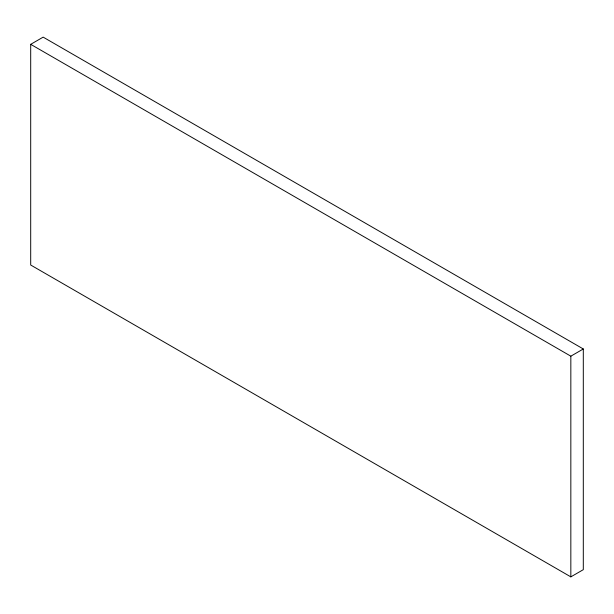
<?xml version="1.0" encoding="UTF-8"?>
<svg xmlns="http://www.w3.org/2000/svg" width="614" height="614" viewBox="0 0 614 614"><rect width="100%" height="100%" fill="white"/><g stroke="black" fill="none" stroke-linecap="round" stroke-linejoin="round"><path stroke-width="0.92" d="M30.7 44.331L43.164 37.132L583.3 348.975L583.3 569.669L570.836 576.868L30.7 265.025L30.7 44.331L570.836 356.174L583.3 348.975M570.836 356.174L570.836 576.868"/></g></svg>
